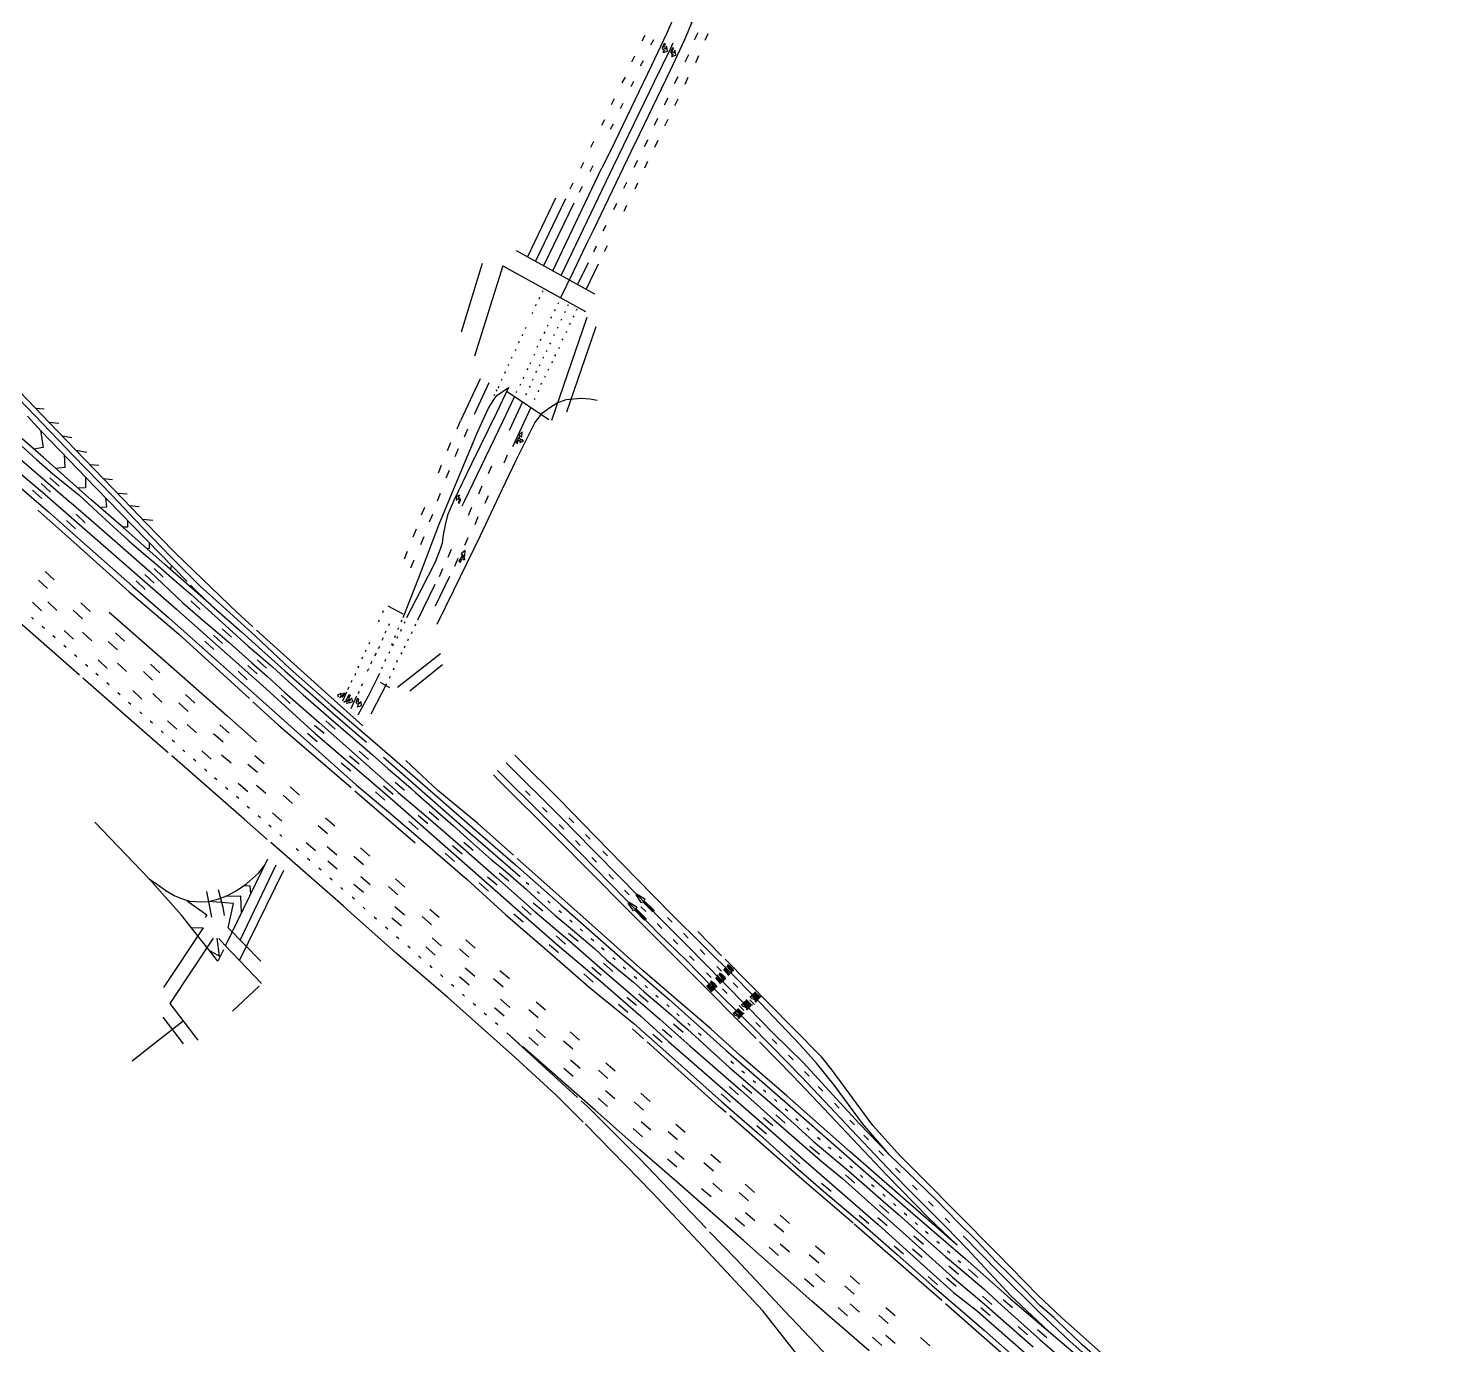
# Model space of a CAD drawing. Extents: x 6448775 to 6456929, y 1869110 to 1876805.
# Drawn here: x 6451552 to 6453028, y 1872125 to 1873497 of the extents above; entities that cross this region are included whole.
import ezdxf
from ezdxf.enums import TextEntityAlignment as Align

# ---------------------------------------------------------------- set-up
doc = ezdxf.new("R2010")
doc.units = 0
doc.header["$LTSCALE"] = 100
doc.header["$MEASUREMENT"] = 0
doc.linetypes.add('D5', pattern=[1.05, 1, -0.05])
for name, color, linetype in [('150', 3, 'D5'), ('154', 3, 'CONTINUOUS'), ('seg003', 1, 'CONTINUOUS'), ('seg005', 1, 'CONTINUOUS'), ('seg006', 1, 'CONTINUOUS'), ('seg007', 1, 'D5'), ('seg008', 1, 'CONTINUOUS'), ('seg009', 1, 'CONTINUOUS')]:
    doc.layers.add(name, color=color, linetype=linetype)
doc.styles.get("Standard").update_dxf_attribs({"font": 'SIMPLEX.SHX'})

msp = doc.modelspace()

# ---------------------------------------------------------------- linework, layer by layer
at = {"layer": '150'}
for points in [[(6452235.1, 1873484.4), (6452266.3, 1873558.3), (6452275.4, 1873580.6), (6452277.9, 1873589.3), (6452279.4, 1873598), (6452281.4, 1873609.6), (6452282.9, 1873620.5), (6452290.9, 1873641.6), (6452301.1, 1873665.4), (6452314.4, 1873694.5), (6452326.1, 1873722.3), (6452326.5, 1873724.7), (6452324.7, 1873724.3), (6452321.8, 1873720.9), (6452319, 1873717.5), (6452306.3, 1873689.5), (6452259.9, 1873590.4), (6452256.1, 1873580.1), (6452252.5, 1873567.8), (6452251, 1873557.4), (6452248.2, 1873537.6), (6452241.8, 1873500.1)], [(6451900.1, 1872770.5), (6451863.4, 1872803.1), (6451768.6, 1872888.7), (6451761.2, 1872896), (6451704.5, 1872950.7), (6451673.4, 1872982.6), (6451659.4, 1872997.1), (6451600.4, 1873058.2), (6451582, 1873077.3), (6451519.3, 1873142.4), (6451492.4, 1873170.6), (6451443.8, 1873220.1), (6451399.6, 1873266), (6451358.1, 1873309.1), (6451334.4, 1873331.8), (6451315.8, 1873348.5), (6451299.7, 1873362.5), (6451264.3, 1873390.7), (6451216.3, 1873427.7), (6451197.9, 1873441.6)], [(6451941.9, 1872883.3), (6451958.1, 1872924), (6451969.3, 1872953.1), (6451979.6, 1872980.5), (6451991.3, 1873009.1), (6452001.6, 1873034), (6452019.4, 1873076.4), (6452030.9, 1873101.3), (6452037, 1873110.5), (6452039.6, 1873114.4), (6452051.9, 1873122.8), (6452039.3, 1873096.4), (6452013.1, 1873043.2), (6451995, 1873005.2), (6451988.1, 1872990), (6451985.8, 1872979.7), (6451983.7, 1872969.3), (6451982.6, 1872960.6), (6451980.5, 1872954.6), (6451975.3, 1872941), (6451960.3, 1872911.6), (6451945.4, 1872882.8)], [(6451935.1, 1872533.3), (6451884.1, 1872578.8), (6451879.6, 1872583.2), (6451776.3, 1872673.4), (6451683.7, 1872754.2), (6451573.7, 1872850.5), (6451486.3, 1872927), (6451466, 1872943.9), (6451393.9, 1873004.2), (6451351.7, 1873038.4), (6451300.2, 1873078.6), (6451278.3, 1873094.3), (6451272, 1873098.2), (6451262.4, 1873104.4), (6451244, 1873113.1)], [(6451550.7, 1873092.8), (6451565.1, 1873077.3), (6451622.4, 1873017.8), (6451647.1, 1872992.2), (6451726.6, 1872910.8), (6451741.9, 1872896), (6451693.6, 1872938.6), (6451650.4, 1872977.1), (6451616.9, 1873005.9), (6451567.3, 1873049.8), (6451545.1, 1873069.2)], [(6451561.5, 1872995.2), (6451602, 1872958.8), (6451656.7, 1872910.1), (6451708, 1872866.2), (6451812, 1872771.4), (6451954.6, 1872648.6)], [(6451635.6, 1872889), (6451694.4, 1872837.6), (6451758.2, 1872781.2), (6451789.4, 1872753.8)], [(6452262.5, 1872454.8), (6452236.2, 1872477.5), (6452191.6, 1872515.7), (6452135.5, 1872565.9), (6452056.9, 1872635.9), (6452019.7, 1872668.6), (6451978.2, 1872703.1), (6451944.8, 1872734.3)], [(6452100, 1872655.5), (6452041.6, 1872713.4), (6452036.3, 1872719.6)], [(6451800.8, 1872631.6), (6451748.9, 1872525.3), (6451711.1, 1872573.2), (6451677.3, 1872611.3), (6451620.9, 1872670)], [(6452100, 1872655.5), (6452139.8, 1872615.6), (6452172.7, 1872582.4), (6452239.2, 1872515.8), (6452313.5, 1872440.9), (6452348.4, 1872405.7), (6452386.4, 1872365.4), (6452445.4, 1872303), (6452489.1, 1872258.6), (6452519.1, 1872229.7), (6452478.8, 1872264.8), (6452407.7, 1872327), (6452341.8, 1872385.2), (6452293.5, 1872427), (6452262.5, 1872454.8)], [(6451677.3, 1872611.3), (6451686, 1872605.3), (6451694.9, 1872599), (6451703.6, 1872593.9), (6451710.2, 1872590.9), (6451719.5, 1872587.9), (6451731.2, 1872587.3), (6451739.3, 1872587.6), (6451750.1, 1872590.3), (6451758.2, 1872593.6), (6451768.1, 1872598.7), (6451778.9, 1872605.9), (6451791.5, 1872617), (6451797.8, 1872625.5)], [(6452347.5, 1872456.3), (6452249.1, 1872556.2)], [(6452355.9, 1872111.3), (6452316.9, 1872161.2), (6452259.4, 1872222.8), (6452201.4, 1872284.4), (6452129.6, 1872357.8), (6452101.2, 1872386.2), (6452058.7, 1872425.2), (6451988.7, 1872487.7), (6451935.1, 1872533.3)], [(6452692.2, 1872097.1), (6452628, 1872154.3), (6452603.7, 1872177.4), (6452560.9, 1872220.9), (6452518.3, 1872264), (6452486.3, 1872296.3), (6452460, 1872322.2), (6452431.2, 1872354.4), (6452388.8, 1872411.8), (6452378.1, 1872425.4), (6452347.5, 1872456.3)], [(6452427.6, 1872119.5), (6452367.9, 1872171.5), (6452297, 1872234.3), (6452229.9, 1872293.2), (6452188.6, 1872328.9), (6452141.9, 1872370.2), (6452049.9, 1872450.8), (6452134.3, 1872373.8), (6452188.5, 1872319.4), (6452288.8, 1872215.1), (6452339.8, 1872161), (6452407.1, 1872090)], [(6452835.3, 1871897.3), (6452765.5, 1871948.8), (6452706.8, 1871996.5), (6452662.1, 1872033.9), (6452582.1, 1872102.6), (6452487.4, 1872185.8), (6452410.8, 1872252.4), (6452357.3, 1872298.4), (6452270.7, 1872374.5), (6452181, 1872454.9)]]:
    msp.add_lwpolyline(points, dxfattribs=at)
at = {"layer": '154'}
for points in [[(6452235.6, 1873534.7), (6452216.5, 1873491), (6452200.8, 1873458), (6452157.8, 1873368.4), (6452149.1, 1873351.6)], [(6452193.9, 1873489.5), (6452190.6, 1873483.3)], [(6452245.6, 1873485), (6452249.4, 1873492.4)], [(6452256.7, 1873484.4), (6452259.9, 1873491.4)], [(6452106.1, 1873216), (6452119.6, 1873243.6), (6452133.1, 1873271.9), (6452140.3, 1873286.7), (6452179.7, 1873368.4), (6452188.1, 1873386.1), (6452220.4, 1873453.2), (6452235.1, 1873484.4)], [(6452161.2, 1873353.2), (6452204, 1873441.4), (6452220.4, 1873475.4), (6452223.2, 1873481.6)], [(6452202.8, 1873484.8), (6452199.8, 1873479.3)], [(6452183.2, 1873467.7), (6452179.9, 1873461.5)], [(6452192.1, 1873462.9), (6452189.1, 1873457.5)], [(6452235.9, 1873462), (6452239.8, 1873469.5)], [(6452247, 1873461.4), (6452250.2, 1873468.5)], [(6452173.2, 1873446.1), (6452169.9, 1873439.9)], [(6452224.8, 1873439.3), (6452228.6, 1873446.8)], [(6452235.9, 1873438.7), (6452239.1, 1873445.8)], [(6452182.1, 1873441.4), (6452179.1, 1873435.9)], [(6452162, 1873423.3), (6452158.8, 1873417.1)], [(6452170.9, 1873418.6), (6452168, 1873413.1)], [(6452214.2, 1873417.1), (6452218, 1873424.5)], [(6452225.2, 1873416.5), (6452228.5, 1873423.5)], [(6452151.8, 1873401.7), (6452148.6, 1873395.5)], [(6452203.7, 1873395.9), (6452207.5, 1873403.3)], [(6452214.8, 1873395.2), (6452218, 1873402.3)], [(6452160.8, 1873397), (6452157.8, 1873391.5)], [(6452140.4, 1873378.9), (6452137.2, 1873372.7)], [(6452193.3, 1873373.8), (6452197.1, 1873381.2)], [(6452204.3, 1873373.1), (6452207.6, 1873380.2)], [(6452130, 1873357), (6452126.7, 1873350.8)], [(6452182.6, 1873352.2), (6452186.5, 1873359.6)], [(6452193.7, 1873351.6), (6452196.9, 1873358.6)], [(6452097.8, 1873244.3), (6452149.1, 1873351.6)], [(6452106.5, 1873239.5), (6452161.2, 1873353.2)], [(6452139.7, 1873353.5), (6452136.4, 1873347.3)], [(6452116.1, 1873329.7), (6452119.1, 1873335.9)], [(6452125.9, 1873326.3), (6452129, 1873332.5)], [(6452171.9, 1873330.3), (6452174.9, 1873336.5)], [(6452183.6, 1873329.7), (6452186.6, 1873335.9)], [(6452100.8, 1873319.8), (6452071.4, 1873259)], [(6452111.3, 1873319.1), (6452079.8, 1873254.3)], [(6452120, 1873314.7), (6452088.3, 1873249.6)], [(6452161.6, 1873308.3), (6452164.6, 1873314.6)], [(6452172.1, 1873306.5), (6452175.1, 1873312.8)], [(6452150.3, 1873285.8), (6452153.4, 1873292)], [(6452140.5, 1873264.2), (6452143.5, 1873270.5)], [(6452151.7, 1873264.4), (6452154.8, 1873270.7)], [(6452059.7, 1873265.4), (6452141.2, 1873220.3)], [(6452134.6, 1873252.6), (6452123.6, 1873230)], [(6452024.2, 1873252.1), (6452002.5, 1873180.5)], [(6452045.7, 1873249.5), (6452016.4, 1873155.6)], [(6452045.7, 1873249.5), (6452131.9, 1873201.8)], [(6452145.3, 1873251.2), (6452132.6, 1873225.1)], [(6452087.1, 1873222.5), (6452087.9, 1873223.9)], [(6452080, 1873207.8), (6452080.8, 1873209.2)], [(6452083.7, 1873215.3), (6452084.5, 1873216.7)], [(6452103.4, 1873209.9), (6452104.3, 1873211.3)], [(6452113.5, 1873207.9), (6452114.3, 1873209.3)], [(6452076.3, 1873199.7), (6452077.1, 1873201.1)], [(6452096, 1873195), (6452096.9, 1873196.4)], [(6452133.3, 1873195.6), (6452096.5, 1873088.6)], [(6452099.7, 1873202.8), (6452100.6, 1873204.2)], [(6452106.5, 1873193), (6452107.3, 1873194.4)], [(6452110.3, 1873200.8), (6452111.1, 1873202.2)], [(6452119.3, 1873196.2), (6452120.2, 1873197.6)], [(6452122.5, 1873203.3), (6452123.4, 1873204.7)], [(6452069.4, 1873184.2), (6452070.2, 1873185.6)], [(6452089.1, 1873179.2), (6452089.9, 1873180.6)], [(6452092.3, 1873186.7), (6452093.2, 1873188.1)], [(6452102.7, 1873184.6), (6452103.5, 1873186)], [(6452111.7, 1873180), (6452112.6, 1873181.4)], [(6452112.5, 1873097.3), (6452143, 1873186.2)], [(6452115.4, 1873188.4), (6452116.3, 1873189.8)], [(6452062.3, 1873169.4), (6452063.1, 1873170.8)], [(6452066.1, 1873176.7), (6452066.9, 1873178.1)], [(6452081.6, 1873164.8), (6452082.4, 1873166.2)], [(6452084.9, 1873171.8), (6452085.8, 1873173.2)], [(6452095, 1873168), (6452095.8, 1873169.4)], [(6452098.9, 1873176.8), (6452099.7, 1873178.2)], [(6452104.1, 1873163.4), (6452104.9, 1873164.8)], [(6452107.8, 1873172.2), (6452108.7, 1873173.6)], [(6452054.9, 1873153.2), (6452055.7, 1873154.6)], [(6452058.9, 1873161.3), (6452059.8, 1873162.7)], [(6452078.5, 1873156.3), (6452079.3, 1873157.7)], [(6452087.8, 1873153.2), (6452088.7, 1873154.6)], [(6452091.2, 1873160.2), (6452092, 1873161.6)], [(6452096.9, 1873148.6), (6452097.8, 1873150)], [(6452100.1, 1873155.6), (6452101, 1873157)], [(6452047.8, 1873137.9), (6452048.6, 1873139.3)], [(6452051.4, 1873145.8), (6452052.2, 1873147.2)], [(6452071.2, 1873141.1), (6452072.1, 1873142.5)], [(6452074.3, 1873147.6), (6452075.1, 1873149)], [(6452080.4, 1873138.3), (6452081.3, 1873139.7)], [(6452084.1, 1873145.4), (6452084.9, 1873146.8)], [(6452089.5, 1873133.7), (6452090.4, 1873135.1)], [(6452093, 1873140.8), (6452093.9, 1873142.2)], [(6452022.1, 1873131.7), (6452001.8, 1873088.1)], [(6452031.3, 1873127.6), (6452016.1, 1873094.8)], [(6452039.1, 1873118.9), (6452039.9, 1873120.3)], [(6452041, 1873122.5), (6452041.9, 1873123.9)], [(6452044.4, 1873130.5), (6452045.2, 1873131.9)], [(6452063.8, 1873125.2), (6452064.7, 1873126.5)], [(6452067.2, 1873132.3), (6452068, 1873133.7)], [(6452073.7, 1873122.8), (6452074.6, 1873124.2)], [(6452076.7, 1873130.5), (6452077.5, 1873131.9)], [(6452085.6, 1873125.8), (6452086.4, 1873127.2)], [(6451977.4, 1872876.2), (6451994.7, 1872911.6), (6452022.5, 1872968.7), (6452042.2, 1873010.1), (6452059.8, 1873047.3), (6452071.6, 1873070.7), (6452079.2, 1873085.9), (6452087.3, 1873096.4), (6452094.9, 1873102.1), (6452102.5, 1873106.8), (6452111.7, 1873110.2), (6452127.2, 1873111.6), (6452136.6, 1873111), (6452144, 1873109.5)], [(6452058.1, 1873113.4), (6452045.4, 1873086.9), (6452005.8, 1873004.9), (6452003.3, 1872999.3)], [(6452036.9, 1873114.4), (6452037.7, 1873115.8)], [(6452050.3, 1873118.6), (6452093.9, 1873089.5)], [(6452066.5, 1873107.9), (6452052.3, 1873078)], [(6452059.8, 1873117.5), (6452060.6, 1873118.9)], [(6452070, 1873115), (6452070.8, 1873116.4)], [(6452078.9, 1873110.4), (6452079.7, 1873111.7)], [(6452082.8, 1873118.2), (6452083.7, 1873119.6)], [(6451568, 1873100.3), (6451559.1, 1873101.1)], [(6452075.1, 1873102.1), (6452055.8, 1873060.9)], [(6451564.2, 1873078.3), (6451567, 1873060.2), (6451557.2, 1873058.7)], [(6451583.3, 1873085.3), (6451573.4, 1873086.2)], [(6451998.4, 1873079.9), (6452001.8, 1873088.1)], [(6452005.9, 1873071.6), (6452009.3, 1873079.8)], [(6451596.8, 1873070.3), (6451587, 1873072.1)], [(6451988.4, 1873057.2), (6451991.8, 1873065.4)], [(6451588.8, 1873052.7), (6451589.6, 1873039.4), (6451580.2, 1873038.4)], [(6451612.4, 1873055), (6451601.5, 1873057.2)], [(6451996.3, 1873051), (6451999.7, 1873059.2)], [(6452047.4, 1873044.4), (6452050.9, 1873052.6)], [(6451624.9, 1873041.6), (6451615.7, 1873042.4)], [(6451978.7, 1873033.8), (6451982.1, 1873042)], [(6451986.8, 1873028.6), (6451990.3, 1873036.8)], [(6452031, 1873033.2), (6452034.4, 1873041.4)], [(6451565, 1873022.7), (6451574.6, 1873013.8)], [(6451574.1, 1873028.9), (6451583.6, 1873020)], [(6451611, 1873029.6), (6451611.1, 1873018.3), (6451603.4, 1873017.9)], [(6451639.4, 1873026.8), (6451629.9, 1873027.7)], [(6452021, 1873012.2), (6452024.4, 1873020.4)], [(6451556, 1873016), (6451565.5, 1873007.1)], [(6451632, 1873007.8), (6451632.9, 1872998.1), (6451626.4, 1872997.7)], [(6451654.5, 1873011.6), (6451644.6, 1873012.5)], [(6451977.7, 1873004.7), (6451981.1, 1873012.9)], [(6452027.6, 1873002.2), (6452031.1, 1873010.4)], [(6451601.4, 1872990.8), (6451610.9, 1872981.9)], [(6451666.9, 1872998.6), (6451657.1, 1872999.5)], [(6451961.1, 1872990.1), (6451964.5, 1872998.3)], [(6451969.5, 1872982.8), (6451972.9, 1872991)], [(6452010.1, 1872989.9), (6452013.5, 1872998.1)], [(6452016.9, 1872980.3), (6452020.3, 1872988.5)], [(6451591.3, 1872984.3), (6451600.8, 1872975.5)], [(6451654.7, 1872984.3), (6451654.7, 1872977.5), (6451650.1, 1872977.3)], [(6451681.1, 1872984.4), (6451670.7, 1872985.3)], [(6451952.4, 1872967.3), (6451955.8, 1872975.5)], [(6451677.5, 1872961), (6451677.5, 1872955.2), (6451675.3, 1872954.8)], [(6451960.4, 1872959.4), (6451963.8, 1872967.6)], [(6452006.2, 1872958.5), (6452009.6, 1872966.7)], [(6451943.3, 1872944.3), (6451946.7, 1872952.5)], [(6451950.1, 1872935), (6451953.6, 1872943.2)], [(6451988.9, 1872946.2), (6451992.3, 1872954.4)], [(6451996, 1872936.8), (6451999.4, 1872945)], [(6451569.1, 1872931.3), (6451578.6, 1872922.4)], [(6451673.1, 1872927.9), (6451682.6, 1872919)], [(6451682.5, 1872934.2), (6451692, 1872925.4)], [(6451700.2, 1872937.8), (6451700.1, 1872934.3), (6451698.5, 1872934.2)], [(6451979.8, 1872926.1), (6451983.2, 1872934.3)], [(6451562.1, 1872922.3), (6451571.6, 1872913.5)], [(6451663.8, 1872921.3), (6451673.3, 1872912.5)], [(6451722.1, 1872915.5), (6451722.1, 1872913.5)], [(6451957.2, 1872880.7), (6451975.3, 1872917.9)], [(6451975.8, 1872895.4), (6451990.5, 1872926.5)], [(6451555.9, 1872899.1), (6451565.4, 1872890.3)], [(6451571.8, 1872899.5), (6451581.3, 1872890.6)], [(6451606.4, 1872898.5), (6451615.9, 1872889.7)], [(6451720.9, 1872900.6), (6451730.4, 1872891.7)], [(6451557.1, 1872881.7), (6451554.8, 1872883.8)], [(6451598.4, 1872890.8), (6451608, 1872881.9)], [(6451741.9, 1872896), (6451774, 1872868), (6451818.6, 1872827.7), (6451871.5, 1872781.2), (6451904, 1872753.5)], [(6451921.2, 1872890.3), (6451920.4, 1872888.3)], [(6451926.1, 1872895.3), (6451941.6, 1872887.2)], [(6451568.4, 1872871.7), (6451566, 1872873.8)], [(6451589, 1872869.7), (6451598.5, 1872860.8)], [(6451753.6, 1872871.5), (6451763.1, 1872862.7)], [(6451916.9, 1872880.6), (6451916.1, 1872878.7)], [(6451924, 1872869), (6451923.1, 1872867)], [(6451927.6, 1872876.7), (6451926.7, 1872874.7)], [(6451937.1, 1872872.5), (6451936.2, 1872870.5)], [(6451940, 1872870.8), (6451939.2, 1872868.8)], [(6451940.5, 1872880.6), (6451939.7, 1872878.7)], [(6451943.8, 1872878.8), (6451943, 1872876.9)], [(6451954.9, 1872876.2), (6451954.1, 1872874.3)], [(6451579.5, 1872862), (6451577.2, 1872864.1)], [(6451590.9, 1872852.1), (6451588.5, 1872854.2)], [(6451608.1, 1872867.9), (6451617.6, 1872859)], [(6451634.8, 1872858.4), (6451644.3, 1872849.6)], [(6451642.4, 1872867.3), (6451651.9, 1872858.5)], [(6451735.3, 1872858.7), (6451744.8, 1872849.8)], [(6451744.5, 1872865), (6451754, 1872856.1)], [(6451907.1, 1872857.4), (6451906.3, 1872855.4)], [(6451920, 1872859.7), (6451921.5, 1872862.3)], [(6451930.7, 1872856.2), (6451929.9, 1872854.3)], [(6451931.7, 1872855.6), (6451930.8, 1872853.6)], [(6451933.8, 1872864.1), (6451933, 1872862.1)], [(6451936.2, 1872863.3), (6451935.4, 1872861.3)], [(6451947.4, 1872860.8), (6451946.6, 1872858.9)], [(6451951.3, 1872868.4), (6451950.5, 1872866.4)], [(6451602, 1872842.2), (6451599.6, 1872844.3)], [(6451790, 1872839.3), (6451799.5, 1872830.5)], [(6451899.6, 1872842), (6451898.7, 1872840)], [(6451903.3, 1872849.4), (6451902.5, 1872847.4)], [(6451912.7, 1872843.5), (6451914.1, 1872846.1)], [(6451916.3, 1872851), (6451917.7, 1872853.6)], [(6451923.8, 1872839.4), (6451923, 1872837.4)], [(6451927.9, 1872847.7), (6451927.1, 1872845.8)], [(6451980.9, 1872845.3), (6451936.3, 1872810.3)], [(6451940.5, 1872846.9), (6451939.7, 1872845)], [(6451943.8, 1872853.5), (6451943, 1872851.5)], [(6451613.4, 1872832.2), (6451611, 1872834.3)], [(6451624.2, 1872822.8), (6451621.9, 1872824.9)], [(6451624.3, 1872839.1), (6451633.8, 1872830.2)], [(6451644.5, 1872835.9), (6451654, 1872827.1)], [(6451671.4, 1872827.1), (6451680.9, 1872818.2)], [(6451679, 1872834.6), (6451688.5, 1872825.8)], [(6451770.1, 1872827.3), (6451779.6, 1872818.4)], [(6451780.3, 1872833.3), (6451789.8, 1872824.5)], [(6451892.5, 1872825), (6451891.7, 1872823)], [(6451895.6, 1872832.7), (6451894.8, 1872830.7)], [(6451895.2, 1872782), (6451905.8, 1872801.6), (6451917.8, 1872825.4)], [(6451905, 1872827.4), (6451906.4, 1872830.1)], [(6451908.4, 1872835.1), (6451909.9, 1872837.7)], [(6451920.2, 1872831.7), (6451919.4, 1872829.7)], [(6451932.3, 1872830.5), (6451931.5, 1872828.6)], [(6451935.9, 1872838.4), (6451935.1, 1872836.4)], [(6451983.1, 1872834.1), (6451948.9, 1872806.7)], [(6451635.6, 1872813.1), (6451633.2, 1872815.2)], [(6451884.3, 1872808.4), (6451885.8, 1872811.1)], [(6451888.4, 1872817.6), (6451887.6, 1872815.7)], [(6451898.6, 1872812), (6451900, 1872814.7)], [(6451908.7, 1872783), (6451924.9, 1872814.7)], [(6451918, 1872815.9), (6451927.8, 1872810.4)], [(6451928.4, 1872821.7), (6451927.6, 1872819.7)], [(6451647.2, 1872802.7), (6451644.9, 1872804.8)], [(6451658.3, 1872792.8), (6451655.9, 1872794.9)], [(6451660.4, 1872807.2), (6451669.9, 1872798.3)], [(6451681.1, 1872804), (6451690.6, 1872795.2)], [(6451715.4, 1872803), (6451724.9, 1872794.1)], [(6451814.9, 1872802.5), (6451824.4, 1872793.6)], [(6451874.6, 1872800.5), (6451873.9, 1872802.9), (6451877.4, 1872804.6), (6451876.7, 1872802), (6451877.9, 1872801.6), (6451878.9, 1872802.4), (6451879.6, 1872803.9), (6451880, 1872805), (6451881.1, 1872804.4), (6451879.4, 1872801.2), (6451878.4, 1872800.3), (6451876.3, 1872800.8), (6451875.6, 1872799.6)], [(6451879.2, 1872796.4), (6451883.4, 1872805.9)], [(6451880.9, 1872794.8), (6451881.1, 1872796.1), (6451881.9, 1872795.7), (6451885.7, 1872803.1), (6451886.8, 1872802.4), (6451885.2, 1872799.4), (6451886.8, 1872796.9), (6451888.3, 1872799.8), (6451889.3, 1872795.4), (6451885.6, 1872794.2), (6451886, 1872796.1), (6451884.8, 1872797.9), (6451882.9, 1872795), (6451883.7, 1872793.7), (6451882.6, 1872793.3)], [(6451887.9, 1872788.6), (6451893.7, 1872801.8)], [(6451895, 1872804), (6451896.4, 1872806.6)], [(6451669.9, 1872782.8), (6451667.6, 1872784.9)], [(6451708.3, 1872794.3), (6451717.9, 1872785.5)], [(6451680.9, 1872773.1), (6451678.5, 1872775.2)], [(6451696.4, 1872775.6), (6451706.3, 1872767)], [(6451716.9, 1872771.7), (6451726.8, 1872763.2)], [(6451750.9, 1872771.5), (6451760.7, 1872763)], [(6451849.8, 1872771.2), (6451859.6, 1872762.7)], [(6451861.5, 1872775.6), (6451871.3, 1872767)], [(6451692.1, 1872763.2), (6451689.8, 1872765.3)], [(6451703.9, 1872753.4), (6451701.5, 1872755.5)], [(6451744.6, 1872762.4), (6451754.4, 1872753.9)], [(6451842.5, 1872762.7), (6451852.3, 1872754.2)], [(6451714.7, 1872743.3), (6451712.4, 1872745.5)], [(6451732.3, 1872744.3), (6451742.1, 1872735.7)], [(6451752.9, 1872740.4), (6451762.7, 1872731.9)], [(6451787.4, 1872739.6), (6451797.2, 1872731.1)], [(6451886.3, 1872739.3), (6451896.2, 1872730.8)], [(6451896.3, 1872744), (6451906.1, 1872735.5)], [(6451921.6, 1872737.8), (6451969.9, 1872695.4), (6452006.9, 1872662.8), (6452063.8, 1872613.5)], [(6451725.9, 1872733.6), (6451723.5, 1872735.8)], [(6451737.4, 1872723.4), (6451735, 1872725.6)], [(6451780.4, 1872730.7), (6451790.2, 1872722.2)], [(6451877.6, 1872732), (6451887.4, 1872723.5)], [(6451748, 1872714.3), (6451745.6, 1872716.4)], [(6451770.2, 1872710.6), (6451780.1, 1872702)], [(6451789.2, 1872708.7), (6451799, 1872700.2)], [(6451824.3, 1872706.9), (6451834.1, 1872698.4)], [(6451921.6, 1872707.9), (6451931.5, 1872699.4)], [(6451933.7, 1872711.9), (6451943.5, 1872703.4)], [(6451759.4, 1872704.1), (6451757.1, 1872706.3)], [(6451770.8, 1872694.7), (6451768.4, 1872696.9)], [(6451817.1, 1872698.2), (6451826.9, 1872689.6)], [(6451913.1, 1872701.7), (6451922.9, 1872693.1)], [(6452069.6, 1872702.9), (6452074.5, 1872698)], [(6451782, 1872684.4), (6451779.7, 1872686.6)], [(6451806, 1872679.9), (6451815.8, 1872671.3)], [(6451957.7, 1872677.4), (6451967.6, 1872668.8)], [(6451969.3, 1872681.1), (6451979.1, 1872672.6)], [(6452087.2, 1872685.6), (6452092.1, 1872680.7)], [(6451793.4, 1872674.5), (6451791, 1872676.7)], [(6451804.5, 1872664.9), (6451802.1, 1872667.1)], [(6451853.4, 1872666.8), (6451863.2, 1872658.3)], [(6451861.2, 1872674.8), (6451871, 1872666.3)], [(6451948, 1872671.1), (6451957.8, 1872662.6)], [(6452104.6, 1872667.9), (6452109.5, 1872663)], [(6452114.8, 1872674.5), (6452119.7, 1872669.6)], [(6451815.7, 1872655.2), (6451813.4, 1872657.4)], [(6451840.9, 1872649), (6451850.7, 1872640.5)], [(6452005.1, 1872649.5), (6452014.9, 1872641)], [(6452121.6, 1872650.9), (6452126.5, 1872646)], [(6452132.1, 1872657.3), (6452137, 1872652.4)], [(6451832.9, 1872640.3), (6451830.5, 1872642.5)], [(6451862.9, 1872644.8), (6451872.8, 1872636.2)], [(6451890.8, 1872634.7), (6451900.6, 1872626.2)], [(6451897.6, 1872643.3), (6451907.4, 1872634.7)], [(6451985.8, 1872637.8), (6451995.6, 1872629.2)], [(6451993.6, 1872645.8), (6452003.4, 1872637.3)], [(6452138.6, 1872633.3), (6452143.5, 1872628.4)], [(6452149.9, 1872640), (6452154.8, 1872635.1)], [(6451771.8, 1872526.8), (6451817.8, 1872620.2)], [(6451772.1, 1872547.4), (6451809.7, 1872625.7)], [(6451844.7, 1872630.2), (6451842.4, 1872632.4)], [(6451856.6, 1872620), (6451854.2, 1872622.1)], [(6451863.5, 1872630), (6451873.3, 1872621.5)], [(6451783.2, 1872595.7), (6451782.5, 1872603.7), (6451775.1, 1872603.4)], [(6451868.2, 1872609.7), (6451865.8, 1872611.9)], [(6451890.8, 1872605.7), (6451900.7, 1872597.2)], [(6451898, 1872613.6), (6451907.8, 1872605.1)], [(6451926.8, 1872603.1), (6451936.6, 1872594.5)], [(6451933.9, 1872611.1), (6451943.8, 1872602.6)], [(6452021.3, 1872606.9), (6452031.1, 1872598.3)], [(6452030, 1872613.4), (6452039.9, 1872604.8)], [(6452042.2, 1872617.4), (6452052, 1872608.9)], [(6452070.3, 1872607.7), (6452072.9, 1872605.4)], [(6452156.2, 1872615.7), (6452161.2, 1872610.8)], [(6451717.1, 1872588.3), (6451737.6, 1872573.5), (6451735.9, 1872571)], [(6451737.3, 1872597.8), (6451742.5, 1872571.3)], [(6451749.4, 1872600.2), (6451754.1, 1872581.6), (6451755.4, 1872572.9)], [(6451773.5, 1872575.8), (6451773, 1872593.1), (6451756.4, 1872592.9)], [(6451879.3, 1872600), (6451877, 1872602.1)], [(6451891.2, 1872589.8), (6451888.8, 1872591.9)], [(6452081.7, 1872597.8), (6452084.2, 1872595.5)], [(6452172.5, 1872599.4), (6452177.4, 1872594.5)], [(6451765.4, 1872585.5), (6451739.3, 1872587.6)], [(6451793.9, 1872525.3), (6451759.8, 1872560.2), (6451765.4, 1872585.5)], [(6451902.6, 1872579.7), (6451900.3, 1872581.8)], [(6451933.5, 1872582.2), (6451943.3, 1872573.7)], [(6451969.9, 1872579.7), (6451979.7, 1872571.2)], [(6452057.4, 1872574.8), (6452067.2, 1872566.3)], [(6452065.7, 1872582.2), (6452075.5, 1872573.7)], [(6452077.6, 1872586.2), (6452087.4, 1872577.7)], [(6452092.8, 1872588.1), (6452095.3, 1872585.8)], [(6452104.3, 1872578.3), (6452106.9, 1872576)], [(6452189.8, 1872582), (6452194.7, 1872577.1)], [(6451721.9, 1872560.4), (6451733.6, 1872560.2), (6451692.5, 1872498)], [(6451914.4, 1872569.2), (6451912, 1872571.3)], [(6451926.1, 1872558.8), (6451923.8, 1872560.9)], [(6451930.4, 1872570.7), (6451940.2, 1872562.2)], [(6451961.8, 1872571.9), (6451971.6, 1872563.3)], [(6452115.5, 1872568.5), (6452118.1, 1872566.2)], [(6452126.3, 1872559), (6452128.9, 1872556.7)], [(6452206.6, 1872564.5), (6452211.5, 1872559.6)], [(6452217.5, 1872571), (6452222.4, 1872566.1)], [(6451744, 1872549.4), (6451698.8, 1872481.2)], [(6451740.9, 1872536.2), (6451750.6, 1872530.7), (6451748.3, 1872549.4)], [(6451750, 1872548.9), (6451756.1, 1872542.2)], [(6451937.5, 1872548.7), (6451935.2, 1872550.9)], [(6451972.1, 1872549.7), (6451981.9, 1872541.1)], [(6452007.4, 1872547.6), (6452017.2, 1872539.1)], [(6452101.5, 1872551.7), (6452111.3, 1872543.2)], [(6452114.4, 1872554.6), (6452124.2, 1872546.1)], [(6452138, 1872549), (6452140.6, 1872546.7)], [(6452223.4, 1872547.9), (6452228.3, 1872543)], [(6452234.2, 1872554.4), (6452239.1, 1872549.5)], [(6451794.5, 1872502.2), (6451756.1, 1872542.2)], [(6451949.2, 1872538.8), (6451946.8, 1872541)], [(6451960.4, 1872528.7), (6451958.1, 1872530.9)], [(6451965.6, 1872540.2), (6451975.4, 1872531.7)], [(6452000.6, 1872538.2), (6452010.4, 1872529.7)], [(6452094.2, 1872542.9), (6452104, 1872534.4)], [(6452148.8, 1872539.5), (6452151.4, 1872537.2)], [(6452160.3, 1872529.4), (6452162.8, 1872527.1)], [(6452240.4, 1872530.9), (6452245.3, 1872526)], [(6452251.3, 1872537.4), (6452256.2, 1872532.5)], [(6451972.4, 1872518.6), (6451970.1, 1872520.8)], [(6452006.8, 1872518.3), (6452016.6, 1872509.8)], [(6452042.9, 1872515.8), (6452052.7, 1872507.3)], [(6452138.6, 1872519.3), (6452148.4, 1872510.7)], [(6452150.6, 1872523.2), (6452160.4, 1872514.6)], [(6452171.2, 1872519.6), (6452173.8, 1872517.3)], [(6452268.8, 1872519.8), (6452273.7, 1872514.9)], [(6451983.2, 1872509.2), (6451980.9, 1872511.4)], [(6451994.8, 1872499), (6451992.4, 1872501.1)], [(6452000.9, 1872509.3), (6452010.7, 1872500.7)], [(6452036.3, 1872507.3), (6452046.1, 1872498.8)], [(6452130.3, 1872512.2), (6452140.1, 1872503.6)], [(6452182.8, 1872509.8), (6452185.3, 1872507.5)], [(6452194.1, 1872499.9), (6452196.7, 1872497.6)], [(6452258, 1872513.3), (6452262.9, 1872508.4)], [(6452285.7, 1872503), (6452290.6, 1872498.1)], [(6451792, 1872499.3), (6451764.1, 1872473.5)], [(6452006.1, 1872489.1), (6452003.8, 1872491.2)], [(6452043.4, 1872485.8), (6452053.2, 1872477.3)], [(6452175.2, 1872488), (6452185, 1872479.5)], [(6452187.4, 1872491.4), (6452197.2, 1872482.9)], [(6452205.2, 1872490), (6452207.8, 1872487.8)], [(6452274.8, 1872496.5), (6452279.7, 1872491.6)], [(6452303.1, 1872485.1), (6452308, 1872480.2)], [(6451698.8, 1872481.2), (6451728.2, 1872443)], [(6452017.3, 1872479.3), (6452014.9, 1872481.4)], [(6452028.8, 1872469.2), (6452026.5, 1872471.3)], [(6452037.3, 1872477), (6452047.1, 1872468.5)], [(6452072.9, 1872475.1), (6452082.7, 1872466.6)], [(6452080.5, 1872483.1), (6452090.3, 1872474.6)], [(6452166.4, 1872480.7), (6452176.2, 1872472.2)], [(6452216.7, 1872480.2), (6452219.3, 1872478)], [(6452227, 1872470.9), (6452229.5, 1872468.6)], [(6452292.1, 1872479.1), (6452297, 1872474.2)], [(6451712.7, 1872463.1), (6451686.2, 1872442.1), (6451659.8, 1872421.4)], [(6451691.6, 1872467), (6451713, 1872439.4)], [(6452040.5, 1872459.2), (6452038.1, 1872461.3)], [(6452223.8, 1872460), (6452233.6, 1872451.4)], [(6452238.6, 1872460.8), (6452241.2, 1872458.5)], [(6452309.4, 1872461.7), (6452314.3, 1872456.8)], [(6452072.9, 1872446.1), (6452082.7, 1872437.5)], [(6452080.5, 1872454.1), (6452090.3, 1872445.6)], [(6452109.1, 1872442.6), (6452118.9, 1872434.1)], [(6452115.9, 1872451.7), (6452125.7, 1872443.1)], [(6452202.1, 1872449.5), (6452211.9, 1872440.9)], [(6452212.3, 1872454.6), (6452222.1, 1872446.1)], [(6452249.8, 1872450.7), (6452252.4, 1872448.4)], [(6452326.4, 1872444.2), (6452331.3, 1872439.3)], [(6452343.3, 1872427.5), (6452348.2, 1872422.6)], [(6452109.4, 1872414.1), (6452119.2, 1872405.6)], [(6452116.5, 1872422.6), (6452126.4, 1872414.1)], [(6452145.5, 1872411.8), (6452155.3, 1872403.2)], [(6452153.2, 1872419.7), (6452163, 1872411.2)], [(6452283.5, 1872421.3), (6452286.1, 1872419)], [(6452295, 1872411.3), (6452297.6, 1872409.1)], [(6452295.3, 1872396.6), (6452305.1, 1872388.1)], [(6452306.6, 1872401.2), (6452309.1, 1872399)], [(6452360, 1872410.6), (6452364.9, 1872405.7)], [(6452145.2, 1872382.6), (6452155, 1872374)], [(6452152.9, 1872390.8), (6452162.7, 1872382.3)], [(6452189.6, 1872387.9), (6452199.4, 1872379.3)], [(6452273.2, 1872387.1), (6452283.1, 1872378.5)], [(6452281.5, 1872394.8), (6452291.3, 1872386.2)], [(6452317.4, 1872391.4), (6452319.9, 1872389.2)], [(6452328.9, 1872381.6), (6452331.4, 1872379.4)], [(6452374.3, 1872394.9), (6452379.2, 1872390)], [(6452182.7, 1872378.9), (6452192.5, 1872370.3)], [(6452340.1, 1872371.8), (6452342.7, 1872369.6)], [(6452391.5, 1872377.4), (6452396.4, 1872372.5)], [(6452190.1, 1872358.4), (6452199.9, 1872349.9)], [(6452226, 1872355.8), (6452235.8, 1872347.2)], [(6452310.6, 1872354.2), (6452320.4, 1872345.6)], [(6452317.5, 1872362.7), (6452327.3, 1872354.2)], [(6452330.3, 1872365.3), (6452340.1, 1872356.8)], [(6452351.1, 1872361.7), (6452353.6, 1872359.5)], [(6452407.2, 1872359.7), (6452412.1, 1872354.8)], [(6452181.6, 1872351), (6452191.4, 1872342.5)], [(6452218.1, 1872348.2), (6452227.9, 1872339.6)], [(6452362.5, 1872351.8), (6452365, 1872349.5)], [(6452373.8, 1872342.1), (6452376.4, 1872339.8)], [(6452421.8, 1872344.3), (6452426.7, 1872339.4)], [(6452225, 1872327.6), (6452234.8, 1872319.1)], [(6452262.7, 1872324.4), (6452272.6, 1872315.9)], [(6452345.4, 1872322.9), (6452355.3, 1872314.4)], [(6452365.8, 1872332.8), (6452375.6, 1872324.3)], [(6452385.1, 1872332.2), (6452387.6, 1872329.9)], [(6452437.5, 1872327.9), (6452442.5, 1872323)], [(6452217.5, 1872319.7), (6452227.3, 1872311.2)], [(6452255.4, 1872315.8), (6452265.2, 1872307.2)], [(6452396.2, 1872322.1), (6452398.7, 1872319.8)], [(6452407.5, 1872312.4), (6452410, 1872310.2)], [(6452455, 1872309.9), (6452459.9, 1872305)], [(6452264.6, 1872294.3), (6452274.4, 1872285.7)], [(6452298.3, 1872293.1), (6452308.1, 1872284.5)], [(6452378, 1872294.3), (6452387.8, 1872285.8)], [(6452402.7, 1872302.9), (6452412.5, 1872294.4)], [(6452418.4, 1872302.5), (6452421, 1872300.2)], [(6452252.9, 1872288.8), (6452262.8, 1872280.3)], [(6452292, 1872284.4), (6452301.8, 1872275.9)], [(6452430.1, 1872292.8), (6452432.6, 1872290.6)], [(6452441.6, 1872282.6), (6452444.2, 1872280.3)], [(6452472.6, 1872292.2), (6452477.5, 1872287.3)], [(6452298.5, 1872263.8), (6452308.4, 1872255.3)], [(6452438.2, 1872271.6), (6452448, 1872263.1)], [(6452452.8, 1872272.9), (6452455.4, 1872270.7)], [(6452489.4, 1872275.1), (6452494.3, 1872270.2)], [(6452287.8, 1872258.3), (6452297.6, 1872249.8)], [(6452328.7, 1872251.9), (6452338.5, 1872243.4)], [(6452334.8, 1872260.8), (6452344.6, 1872252.3)], [(6452417.2, 1872260.8), (6452427, 1872252.3)], [(6452436.6, 1872258.5), (6452446.4, 1872250)], [(6452464.1, 1872263.3), (6452466.6, 1872261)], [(6452475.3, 1872253.2), (6452477.9, 1872250.9)], [(6452506.7, 1872257.9), (6452511.6, 1872253)], [(6452474.2, 1872239.4), (6452484, 1872230.8)], [(6452486.3, 1872244.1), (6452488.9, 1872241.8)], [(6452498.1, 1872233.9), (6452500.7, 1872231.6)], [(6453028.1, 1871842.1), (6452989.9, 1871864.2), (6452955, 1871885.5), (6452909.9, 1871914.4), (6452873.9, 1871939.1), (6452826.9, 1871973.7), (6452768.7, 1872017.3), (6452741.5, 1872039.6), (6452695.4, 1872078.1), (6452649.1, 1872118.7), (6452637, 1872129.4), (6452604.7, 1872160), (6452561.9, 1872202.2), (6452525.5, 1872239.4)], [(6452323.4, 1872227.6), (6452333.2, 1872219)], [(6452334.8, 1872231.2), (6452344.6, 1872222.7)], [(6452365.1, 1872219.8), (6452374.9, 1872211.3)], [(6452371.5, 1872229.1), (6452381.4, 1872220.6)], [(6452453.4, 1872229.1), (6452463.2, 1872220.6)], [(6452472.8, 1872225.9), (6452482.6, 1872217.3)], [(6452509.1, 1872223.9), (6452511.6, 1872221.7)], [(6452510.6, 1872208), (6452520.4, 1872199.5)], [(6452520.3, 1872213.8), (6452522.9, 1872211.6)], [(6452530.9, 1872204.5), (6452540.7, 1872196)], [(6452360.1, 1872195.1), (6452369.9, 1872186.5)], [(6452371.5, 1872199.8), (6452381.4, 1872191.3)], [(6452407.6, 1872197.7), (6452417.4, 1872189.2)], [(6452489, 1872197), (6452498.8, 1872188.4)], [(6452508.2, 1872195.6), (6452518, 1872187.1)], [(6452402.2, 1872187.4), (6452412, 1872178.8)], [(6452545.5, 1872176.5), (6452555.3, 1872167.9)], [(6452395.2, 1872164.7), (6452405, 1872156.2)], [(6452407.6, 1872168.5), (6452417.4, 1872159.9)], [(6452444.7, 1872164.8), (6452454.5, 1872156.3)], [(6452543.9, 1872164.8), (6452553.7, 1872156.3)], [(6452567.1, 1872173.2), (6452576.9, 1872164.7)], [(6452437.4, 1872156.6), (6452447.2, 1872148)], [(6452431, 1872133.8), (6452440.8, 1872125.3)], [(6452444.7, 1872136.1), (6452454.5, 1872127.6)], [(6452480.9, 1872133.6), (6452490.7, 1872125)], [(6452582.6, 1872144.9), (6452592.4, 1872136.4)], [(6452602.8, 1872142), (6452612.6, 1872133.4)]]:
    msp.add_lwpolyline(points, dxfattribs=at)
for points in [[(6452213.2, 1873471.6), (6452217.3, 1873473.2), (6452216.6, 1873478), (6452215.8, 1873477.7), (6452215.3, 1873475.3), (6452213.8, 1873476.4), (6452213.6, 1873477.3), (6452214.2, 1873478.5), (6452215.2, 1873480.4), (6452214, 1873480.9), (6452213.1, 1873479.3), (6452212.3, 1873477.6), (6452212, 1873476.8), (6452212.1, 1873475.7), (6452212.6, 1873474.9), (6452213.5, 1873474.3), (6452214.5, 1873473.8), (6452212.7, 1873472.4)], [(6452222.1, 1873467.4), (6452226.1, 1873468.9), (6452225.4, 1873473.7), (6452224.6, 1873473.5), (6452224.1, 1873471.1), (6452222.7, 1873472.1), (6452222.4, 1873473.1), (6452223, 1873474.3), (6452224, 1873476.2), (6452222.8, 1873476.6), (6452221.9, 1873475), (6452221.2, 1873473.4), (6452220.9, 1873472.5), (6452220.9, 1873471.5), (6452221.5, 1873470.7), (6452222.3, 1873470.1), (6452223.3, 1873469.6), (6452221.5, 1873468.2)], [(6452059.5, 1873065.2), (6452061.1, 1873064.5), (6452061.5, 1873066.7), (6452062.8, 1873068), (6452063.9, 1873067.4), (6452064.3, 1873067.1), (6452063.5, 1873065.7), (6452067.5, 1873066.9), (6452066.1, 1873068.7), (6452065.4, 1873068.1), (6452064, 1873069), (6452063.1, 1873069.6), (6452063.3, 1873070.6), (6452064.1, 1873072.2), (6452065.6, 1873071.6), (6452066.1, 1873076.6), (6452062.4, 1873073.1), (6452063.6, 1873072.5)], [(6452000.5, 1873002.3), (6452001.6, 1873005), (6452001.6, 1873005.9), (6452001, 1873007.3), (6451999.5, 1873008.7), (6452001.1, 1873010.7), (6451997.2, 1873009.4), (6451997.7, 1873005.3), (6451999.1, 1873007.5), (6452000.3, 1873005.9), (6452000.3, 1873004.6), (6451999.5, 1873002.6)], [(6452001.7, 1872940.9), (6452002.6, 1872943), (6452003.4, 1872944.2), (6452004.5, 1872944.4), (6452004.9, 1872944.1), (6452004.8, 1872943.2), (6452006.2, 1872943.7), (6452005.5, 1872946.9), (6452004.9, 1872945.8), (6452004, 1872945.8), (6452003.2, 1872945.5), (6452005, 1872948.3), (6452006.4, 1872947.5), (6452006.5, 1872953.2), (6452002.5, 1872949.7), (6452004.2, 1872948.5), (6452000.2, 1872941.8)], [(6451895.5, 1872798.6), (6451894.9, 1872795.4), (6451895.7, 1872794.2), (6451896.5, 1872793.9), (6451897.9, 1872795.9), (6451898.4, 1872791.3), (6451894.6, 1872790), (6451895.4, 1872792.6), (6451894.3, 1872793.1), (6451893.6, 1872794.1), (6451893.4, 1872795.7), (6451894.1, 1872797.5), (6451894.4, 1872799.3)], [(6452203.6, 1872578.2), (6452202, 1872576.8), (6452192, 1872587), (6452190.3, 1872586.3), (6452184.9, 1872594.5), (6452185.9, 1872595.3), (6452194.1, 1872590.1), (6452192.9, 1872588.7)], [(6452195.2, 1872569.6), (6452193.6, 1872568.2), (6452183.5, 1872578.5), (6452181.9, 1872577.8), (6452176.5, 1872585.9), (6452177.5, 1872586.7), (6452185.7, 1872581.5), (6452184.5, 1872580.1)]]:
    msp.add_lwpolyline(points, close=True, dxfattribs=at)
at = {"layer": 'seg003'}
for points in [[(6452665.9, 1872111.4), (6452649.2, 1872126.3), (6452623.8, 1872150.5)], [(6452605.5, 1872131.1), (6452645.6, 1872096.8)], [(6452614.3, 1872140.2), (6452649, 1872110.6)]]:
    msp.add_lwpolyline(points, dxfattribs=at)
at = {"layer": 'seg005'}
for points in [[(6451730.7, 1872915.9), (6451753.7, 1872895), (6451788.2, 1872863.7), (6451824.3, 1872830), (6451866.8, 1872792.5), (6451912.6, 1872753.1), (6451959.3, 1872712.5), (6452008.8, 1872669.3), (6452058.9, 1872625.6), (6452106.3, 1872583.9), (6452170.8, 1872527.1), (6452218.7, 1872485.9), (6452278.6, 1872432.4), (6452339.8, 1872379.3), (6452382.1, 1872342.2), (6452432.3, 1872298.1), (6452472.9, 1872262.7), (6452527.4, 1872215.9), (6452574.9, 1872173.7), (6452614.3, 1872140.2)], [(6451712.6, 1872898.7), (6451735.9, 1872878.5), (6451748.8, 1872867.5), (6451760.9, 1872857.4), (6451784.4, 1872836.2), (6451800.8, 1872821.9), (6451818.6, 1872805.3), (6451854.7, 1872774.1), (6451900.8, 1872733.1), (6451936.8, 1872701.2), (6451965.8, 1872676.9), (6451998.9, 1872647.9), (6452039.5, 1872612.1), (6452079.7, 1872576.9), (6452115.8, 1872546.2), (6452149.3, 1872516.8), (6452178.7, 1872491.5), (6452209.6, 1872464.9), (6452240.6, 1872437.1), (6452294.1, 1872390.9), (6452327.8, 1872360.4), (6452376.3, 1872318.3), (6452399.8, 1872299.2), (6452439.8, 1872263.3), (6452475.6, 1872231.1), (6452514.3, 1872196.2), (6452544.8, 1872170.7), (6452598.3, 1872123.7)], [(6451720.8, 1872907.6), (6451757, 1872875.1), (6451780.5, 1872853.4), (6451793.7, 1872842.2), (6451805.9, 1872832), (6451822.5, 1872816.6), (6451838, 1872802.6), (6451864.6, 1872779.5), (6451881.8, 1872764.7), (6451901.8, 1872747.5), (6451910.1, 1872740.4), (6451926.4, 1872725.7), (6451937.7, 1872716.4), (6451950.3, 1872705.2), (6451954.9, 1872701.1), (6451977.7, 1872680.9), (6451994, 1872666.6), (6452009.1, 1872653.2), (6452034.2, 1872630.9), (6452046.1, 1872621.1), (6452070.2, 1872600.4), (6452079.7, 1872591.8), (6452100.1, 1872573.3), (6452118.3, 1872558.2), (6452141.2, 1872538.6), (6452153.8, 1872526.8), (6452168.5, 1872514.7), (6452181.9, 1872503.7), (6452193.2, 1872493.5), (6452208.7, 1872480.4), (6452221, 1872469.9), (6452227.4, 1872463.9), (6452238.1, 1872454.7), (6452258.8, 1872435.7), (6452282.4, 1872414.5), (6452298.6, 1872400.5), (6452334.2, 1872369.9), (6452369.3, 1872337.9), (6452405.8, 1872307), (6452442, 1872275.6), (6452457.7, 1872261.9), (6452474.7, 1872246.6), (6452489.4, 1872233.4), (6452507.1, 1872218), (6452519.9, 1872207.2), (6452546.9, 1872184.3), (6452565.7, 1872167), (6452605.5, 1872131.1)], [(6451705.8, 1872891.8), (6451746.8, 1872855.5), (6451795.6, 1872812.5), (6451850.5, 1872762.5), (6451900.9, 1872719.1), (6451933.8, 1872690.9), (6451974.5, 1872655.1), (6452031.9, 1872604.6), (6452066.9, 1872573.7), (6452103.3, 1872542.2), (6452149.6, 1872502.7), (6452189.6, 1872468.2), (6452218.5, 1872441.6), (6452282.7, 1872385.8), (6452318.8, 1872354.3), (6452356.5, 1872320.8), (6452436.8, 1872251.3), (6452477.1, 1872214.8), (6452515.2, 1872180.3), (6452540.2, 1872161), (6452591.3, 1872116.2)], [(6451697.9, 1872883), (6451748.8, 1872837.9), (6451789.3, 1872801.8), (6451844.9, 1872752.2), (6451893.2, 1872709.1), (6451926.8, 1872680.8), (6451962.6, 1872650.4), (6452008.8, 1872610.4), (6452048.7, 1872574), (6452096.9, 1872532.4), (6452135.7, 1872498.5), (6452182.4, 1872460.6), (6452221.8, 1872425.4), (6452273.7, 1872379.2), (6452313.3, 1872344.9), (6452348.3, 1872313.3), (6452380, 1872286), (6452419.7, 1872252.2), (6452456.7, 1872219.8), (6452492.7, 1872188), (6452547.2, 1872141.2), (6452583.9, 1872108.7)]]:
    msp.add_lwpolyline(points, dxfattribs=at)
at = {"layer": 'seg006'}
for points in [[(6452623.8, 1872150.5), (6452620, 1872154.2), (6452605.8, 1872166.5), (6452589.8, 1872183.1), (6452573.6, 1872199.2), (6452559.6, 1872213.1), (6452539.2, 1872234.6), (6452519.1, 1872254.2), (6452497.9, 1872276.2), (6452476.7, 1872296.5), (6452448.6, 1872323.7)], [(6452614.3, 1872140.2), (6452574.9, 1872177.2), (6452562.1, 1872190.9), (6452529.4, 1872226.1), (6452508, 1872248.2), (6452488.1, 1872267.8), (6452470.1, 1872285.9), (6452452.9, 1872303.7), (6452440.1, 1872317.1)]]:
    msp.add_lwpolyline(points, dxfattribs=at)
at = {"layer": 'seg007'}
for points in [[(6452448.6, 1872323.7), (6452420.5, 1872356.3), (6452391.5, 1872395.8), (6452372.7, 1872419.3), (6452355.2, 1872438.5), (6452314.2, 1872481.8), (6452288.6, 1872507.9), (6452254.3, 1872542), (6452222.1, 1872574.1), (6452185.3, 1872611.3), (6452142.1, 1872655.7), (6452103.9, 1872694.9), (6452064.2, 1872734.2), (6452058.3, 1872740)], [(6452440.1, 1872317.1), (6452409.2, 1872349.7), (6452380.8, 1872379.7), (6452357, 1872404.8), (6452326.6, 1872436.1), (6452301.4, 1872461.7), (6452262.8, 1872499.7), (6452236.9, 1872526.4), (6452208.2, 1872554.3), (6452172.8, 1872590.6), (6452126.1, 1872638.5), (6452087.6, 1872677), (6452040.4, 1872723.8)], [(6452448.6, 1872323.7), (6452417.2, 1872356.3), (6452385.4, 1872390.6), (6452359, 1872419.6), (6452327.5, 1872450.4), (6452301.8, 1872476.9), (6452275.3, 1872503.6), (6452237.5, 1872542), (6452230.8, 1872548.5), (6452210.8, 1872568.8), (6452169.4, 1872611), (6452139.2, 1872641.8), (6452106.3, 1872675.4), (6452049.2, 1872731.8)]]:
    msp.add_lwpolyline(points, dxfattribs=at)
at = {"layer": 'seg008'}
for points in [[(6451174.9, 1873376.7), (6451184.6, 1873365.8), (6451208.2, 1873340.4), (6451240.6, 1873305.9), (6451271.3, 1873273.2), (6451309.5, 1873238), (6451347.3, 1873203.6), (6451385.2, 1873169.8), (6451422.3, 1873137.7), (6451458.4, 1873106.8), (6451494.8, 1873075.5), (6451530.6, 1873044.1), (6451566.3, 1873013.9), (6451602, 1872982.5), (6451705.8, 1872891.8)], [(6451167, 1873369.4), (6451210.2, 1873322.8), (6451249.4, 1873281.3), (6451260.7, 1873269.2), (6451314.8, 1873218.3), (6451335.4, 1873200.2), (6451374.8, 1873164.9), (6451414, 1873131.6), (6451456.1, 1873093.8), (6451492, 1873063.3), (6451529.5, 1873030.3), (6451572.4, 1872993.5), (6451588.1, 1872979.3), (6451597.9, 1872970.6), (6451660, 1872915.9), (6451697.9, 1872883)], [(6451545, 1873061.5), (6451560, 1873047.8), (6451577.5, 1873032.7), (6451584.4, 1873027.1), (6451604.2, 1873010.9), (6451623.7, 1872993), (6451636.5, 1872981.3), (6451656.4, 1872963.2), (6451673.9, 1872947.9), (6451686.6, 1872937.6), (6451703.8, 1872922.1), (6451720.8, 1872907.6)], [(6451533.5, 1873056.8), (6451551.6, 1873040.8), (6451569.4, 1873025.5), (6451593, 1873005.2), (6451596.3, 1873002.8), (6451622.3, 1872980), (6451678, 1872931.2), (6451712.6, 1872898.7)]]:
    msp.add_lwpolyline(points, dxfattribs=at)
at = {"layer": 'seg009'}
msp.add_lwpolyline([(6451466, 1873188.5), (6451505.5, 1873148.1), (6451558.6, 1873093.3), (6451597.9, 1873052.2), (6451639.5, 1873009.5), (6451663, 1872985), (6451699.6, 1872946.7), (6451730.7, 1872915.9)], dxfattribs=at)

# ---------------------------------------------------------------- texts
at = {"layer": '154'}
for s, width, p, p2 in [('AHEAD', 0.216009, (6452281.1, 1872510.3), (6452287, 1872516.4)), ('AHEAD', 0.216009, (6452263.6, 1872493.3), (6452269.5, 1872499.4)), ('AHEAD', 0.216009, (6452272.7, 1872501.7), (6452278.6, 1872507.8)), ('SIGNAL', 0.203666, (6452300.1, 1872474.2), (6452306, 1872480.3)), ('SIGNAL', 0.203666, (6452309.1, 1872482.4), (6452315, 1872488.5)), ('SIGNAL', 0.203666, (6452291.5, 1872465.1), (6452297.4, 1872471.2))]:
    msp.add_text(s, height=8.34, rotation=46.0028, dxfattribs=dict(at, width=width)).set_placement(p, p2, align=Align.FIT)

doc.saveas('drawing.dxf')
